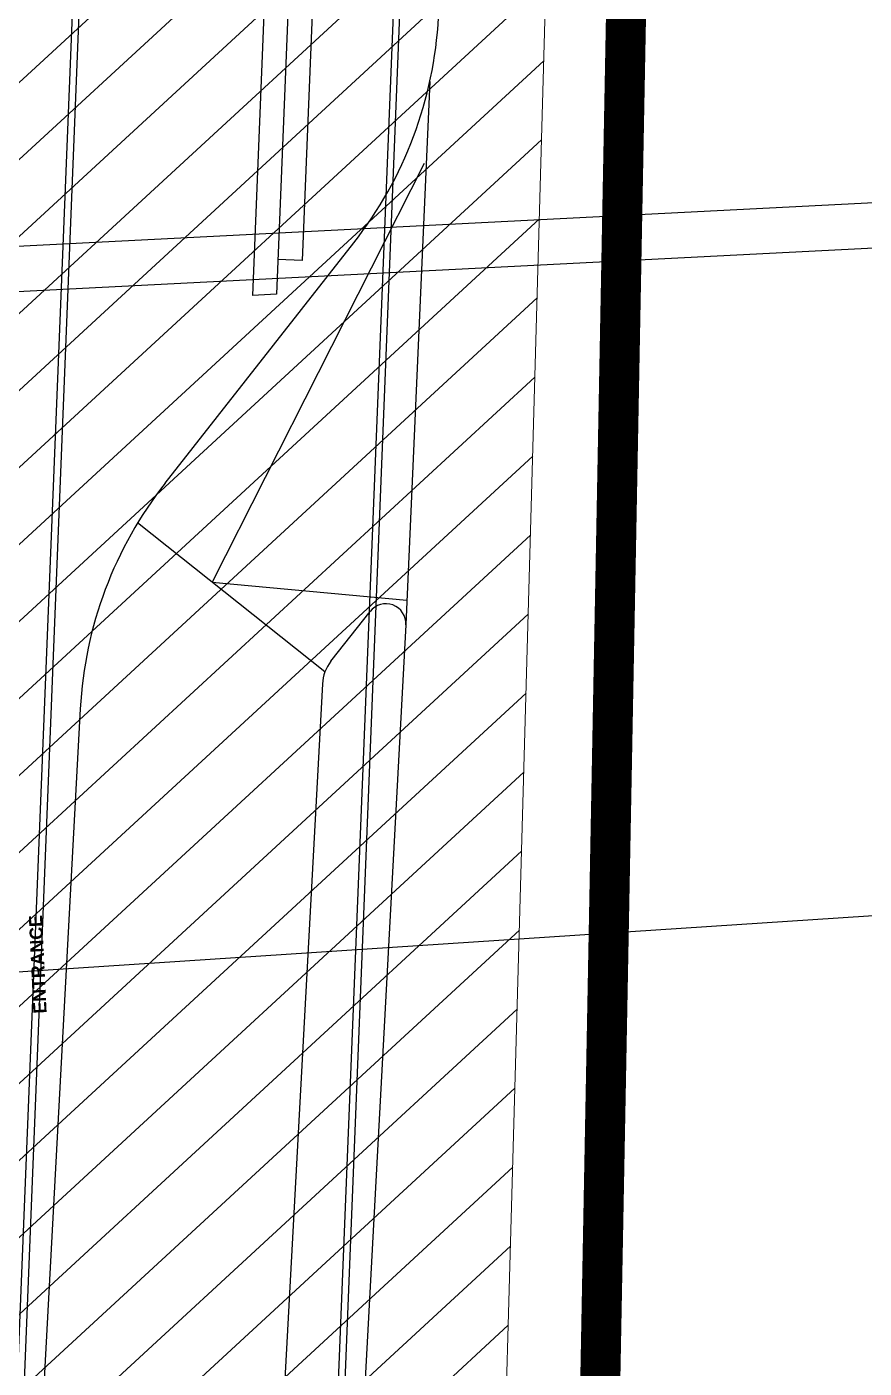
# Model space of a CAD drawing. Extents: x -678889171 to 586587, y -792238163 to 335485.
# Drawn here: x -678706190 to -678695743, y -792092997 to -792076252 of the extents above; entities that cross this region are included whole.
import ezdxf
from ezdxf.enums import TextEntityAlignment as Align

# ---------------------------------------------------------------- set-up
doc = ezdxf.new("R2010")
doc.units = 0
doc.header["$MEASUREMENT"] = 0
for name, color, linetype in [('A-FLOR-PATT', 252, 'Continuous'), ('A-SITE-PATT', 252, 'Continuous'), ('A-WALL', 252, 'Continuous')]:
    doc.layers.add(name, color=color, linetype=linetype)
for name, color, linetype, lineweight in [('BASEMENT3 LAYOUT$0$A-TABL-TEXT', 252, 'Continuous', 30), ('BASEMENT3 LAYOUT$0$HATCH1', 252, 'Continuous', 15), ('BASEMENT3 LAYOUT$0$HATCH3', 252, 'Continuous', 15)]:
    doc.layers.add(name, color=color, linetype=linetype, lineweight=lineweight)
doc.styles.add('Ground floor Towers$0$$Bas01-Rname$0$EN-SC', font='swissc.ttf')
doc.styles.add('Ground floor Towers$0$$Bas01-Rname$0$EN-SCL', font='swisscl.ttf')
doc.styles.add('Ground floor Towers$0$04-Ground Floor$0$V2-lower ground$0$LEVEL  FOR LICENSE LOWER GR$0$$LG- LEVEL$0$AR-SR', font='sarb.shx')
doc.styles.add('KZT', font='')
doc.styles.get('KZT').set_extended_font_data('AvantGarde LT Medium', bold=True)

# ---------------------------------------------------------------- blocks, each defined once
blk = doc.blocks.new('A$C61C61320')
at = {"layer": 'BASEMENT3 LAYOUT$0$HATCH3'}
h = blk.add_hatch(dxfattribs=at)
h.set_pattern_fill('JIS_WOOD', color=256, scale=1000, style=0)
h.set_pattern_definition([(45, (-845711.5632553247, -468029.5931597503), (-499.9999991609842, 499.9999991609843), [])])
h.paths.add_polyline_path([(11086.00013759569, -61354.85490543771), (12440.74077330553, -169431.9252005816), (-18168.17453308101, -169031.9252005816), (-24087.31416799291, -98540.68329571502), (-23668.41511030192, -60233.84526748693)])
at = {"layer": 'BASEMENT3 LAYOUT$0$A-TABL-TEXT', "const_width": 500}
blk.add_lwpolyline([(-88972.05171104963, 22775.97554144054), (13087.40149203665, 22211.71815820993), (12977.94017466274, -133203.5437077869), (15397.77637988678, -244279.008176838), (7656.957292334409, -250604.5168011433), (-62676.49176812707, -239864.7054035134), (-80695.52998699364, -235653.5139011407), (-118847.6494075342, -234162.0357504327), (-129624.8318891085, -222084.4801378573), (-129624.8318891085, -153058.7582305309), (-104567.4960696057, -152628.6520064768), (-88972.05156734609, -151257.049707202)], close=True, dxfattribs=at)
at = {"layer": 'BASEMENT3 LAYOUT$0$HATCH1'}
blk.add_lwpolyline([(11086.00013759569, -61354.85490543771), (13356.72713802033, -242506.5197902631)], dxfattribs=at)
blk = doc.blocks.new('2')
at = {"layer": 'BASEMENT3 LAYOUT$0$A-TABL-TEXT', "const_width": 500}
blk.add_lwpolyline([(28948.80459054373, 254973.3362460719), (131008.25779363, 254409.0788628413), (130898.7964762561, 98993.81699684449), (133318.6326814801, -12081.64747220662), (125577.8135939278, -18407.15609651199), (55244.36453346629, -7667.34469888208), (37225.32631459972, -3456.153196509345), (-926.7931059408002, -1964.675045801327), (-11703.97558751516, 10112.88056677405), (-11703.97558751516, 79138.60247410042), (13353.36023198767, 79568.70869815454), (28948.80473424727, 80940.3109974293)], close=True, dxfattribs=at)
at = {"layer": 'BASEMENT3 LAYOUT$0$HATCH1'}
blk.add_lwpolyline([(129006.8564391891, 170842.5057991936), (131277.5834396137, -10309.15908563172)], dxfattribs=at)
blk = doc.blocks.new('GR')
at = {"layer": 'A-FLOR-PATT'}
for p, q in [((97925.38820132322, 254155.0155224098), (98088.60304129496, -906.4284806062933)), ((97867.46118741872, 253926.1236963508), (97988.3910691227, -858.8572207217067)), ((93925.82694351109, 253468.0982075394), (94085.65867057705, 3693.56110051967)), ((93867.77980905012, 253253.876272934), (93986.20065903949, 3755.128903121513)), ((96322.45396968817, 134385.1119266077), (96324.11384278368, 108510.7994803537)), ((96622.4530598443, 134385.1327001253), (96624.11212520226, 108541.8525074804)), ((96922.66729244089, 134385.1534885405), (96924.51740925004, 108973.3111395152)), ((98427.01456669785, 111272.7000630361), (98403.13640674904, 104485.7295409342)), ((36003.08842770266, 103741.1044731623), (107418.7258324164, 110300.5037897862)), ((36059.7741112865, 103178.3410056841), (114175, 110350)), ((98396.49437786547, 110245.5502861562), (95965.47732231335, 104917.5554205971)), ((95330.11110453187, 106127.2923014307), (97559.84865275302, 109220.9728868985)), ((96924.51740925004, 108973.3111395152), (96624.08337594458, 108973.291723224)), ((96624.11212520226, 108541.8525074804), (96324.11384278368, 108510.7994803537)), ((97417.92434015145, 103853.5797069164), (95008.24382302548, 105618.767363653)), ((95965.47732231335, 104917.5554205971), (98402.75932520999, 104791.8174082629)), ((97487.09924899058, 103989.1968632539), (97950.32395557831, 104631.9044691884)), ((98403.11472433337, 104482.4370133716), (98243.79149112648, 92386.15139931519)), ((97392.76751616356, 103703.4320618706), (97256.99224871561, 93394.97684590305)), ((94386.79377626165, 103269.6442875984), (94261.13327406751, 93729.13161815505)), ((37073.17227562796, 93888.68983819892), (114095, 102135))]:
    blk.add_line(p, q, dxfattribs=at)
for centre, radius, start, end in [((687457.6315433222, 163499.1463224945), 607150.2507543757, 171.117562181745, 188.0887984813754), ((687457.6315433218, 163499.1463224948), 599650.2507543752, 171.0076615978963, 188.0887984813754), ((93503.59962933835, 112144.4714519824), 5000, 324.2182210539819, 359.2453864510157), ((99386.36012794655, 103203.7937363468), 5000, 144.2182210539824, 179.2453864510157), ((98153.13640674904, 104485.7295409342), 250, 359.2453864510157, 144.2182210539823), ((97892.72415133205, 103696.8470067455), 500, 144.2182210539824, 179.2453864510157)]:
    blk.add_arc(centre, radius, start, end, dxfattribs=at)
at = {"layer": 'A-FLOR-PATT', "style": 'KZT'}
blk.add_text('ENTRANCE', height=165.45713772648, rotation=95.01354482291666, dxfattribs=at).set_placement((94122.11671439462, 99455.90508087857))
at = {"layer": 'A-FLOR-PATT', "style": 'Ground floor Towers$0$04-Ground Floor$0$V2-lower ground$0$LEVEL  FOR LICENSE LOWER GR$0$$LG- LEVEL$0$AR-SR', "flags": 12}
for tag, p in [('L', (30296.07288644527, 72859.53473235783)), ('P', (30237.50458115668, 72203.99769414036))]:
    blk.add_attdef(tag, text='', height=500, dxfattribs=at).set_placement(p, align=Align.RIGHT)
at = {"layer": 'A-FLOR-PATT'}
for tag, p, height, style in [('N', (85492.25876324323, 56633.4995742733), 250, 'Ground floor Towers$0$$Bas01-Rname$0$EN-SC'), ('N', (89389.48149106537, 56633.4995742733), 250, 'Ground floor Towers$0$$Bas01-Rname$0$EN-SC'), ('N', (94597.61363499537, 56633.4995742733), 250, 'Ground floor Towers$0$$Bas01-Rname$0$EN-SC'), ('AN', (85922.66280553787, 56313.08159666645), 200, 'Ground floor Towers$0$$Bas01-Rname$0$EN-SCL'), ('AN', (89819.88553336001, 56313.08159666645), 200, 'Ground floor Towers$0$$Bas01-Rname$0$EN-SCL'), ('AN', (95028.01767729002, 56313.08159666645), 200, 'Ground floor Towers$0$$Bas01-Rname$0$EN-SCL'), ('SN', (85299.47460008037, 56025.08594095582), 200, 'Ground floor Towers$0$$Bas01-Rname$0$EN-SCL'), ('F', (85927.04975899268, 56008.67972904726), 200, 'Ground floor Towers$0$$Bas01-Rname$0$EN-SCL'), ('SN', (89196.69732790251, 56025.08594095582), 200, 'Ground floor Towers$0$$Bas01-Rname$0$EN-SCL'), ('F', (89824.27248681482, 56008.67972904726), 200, 'Ground floor Towers$0$$Bas01-Rname$0$EN-SCL'), ('SN', (94404.82947183252, 56025.08594095582), 200, 'Ground floor Towers$0$$Bas01-Rname$0$EN-SCL'), ('F', (95032.40463074483, 56008.67972904726), 200, 'Ground floor Towers$0$$Bas01-Rname$0$EN-SCL')]:
    blk.add_attdef(tag, p, '', height=height, dxfattribs=dict(at, style=style))
at = {"layer": 'A-FLOR-PATT', "style": 'Ground floor Towers$0$$Bas01-Rname$0$EN-SCL', "width": 0.8}
for p in [(85305.16036184286, 56295.1433535593), (89202.383089665, 56295.1433535593), (94410.51523359501, 56295.1433535593)]:
    blk.add_attdef('FN', p, '', height=250, dxfattribs=at)

msp = doc.modelspace()

# ---------------------------------------------------------------- block references
at = {"layer": 'A-SITE-PATT', "rotation": 357.6731745000001}
for name, p in [('2', (-678833487.1858103, -792167746.3685482, -212772)), ('A$C61C61320', (-678706236.4347705, -791940527.995869, -212772))]:
    msp.add_blockref(name, p, dxfattribs=at)

# ---------------------------------------------------------------- next in the draw order: block references
at = {"layer": 'A-WALL', "rotation": 357.6731745000001}
msp.add_blockref('GR', (-678804025.0995113, -792184118.4910543, -212772), dxfattribs=at)

doc.saveas('drawing.dxf')
